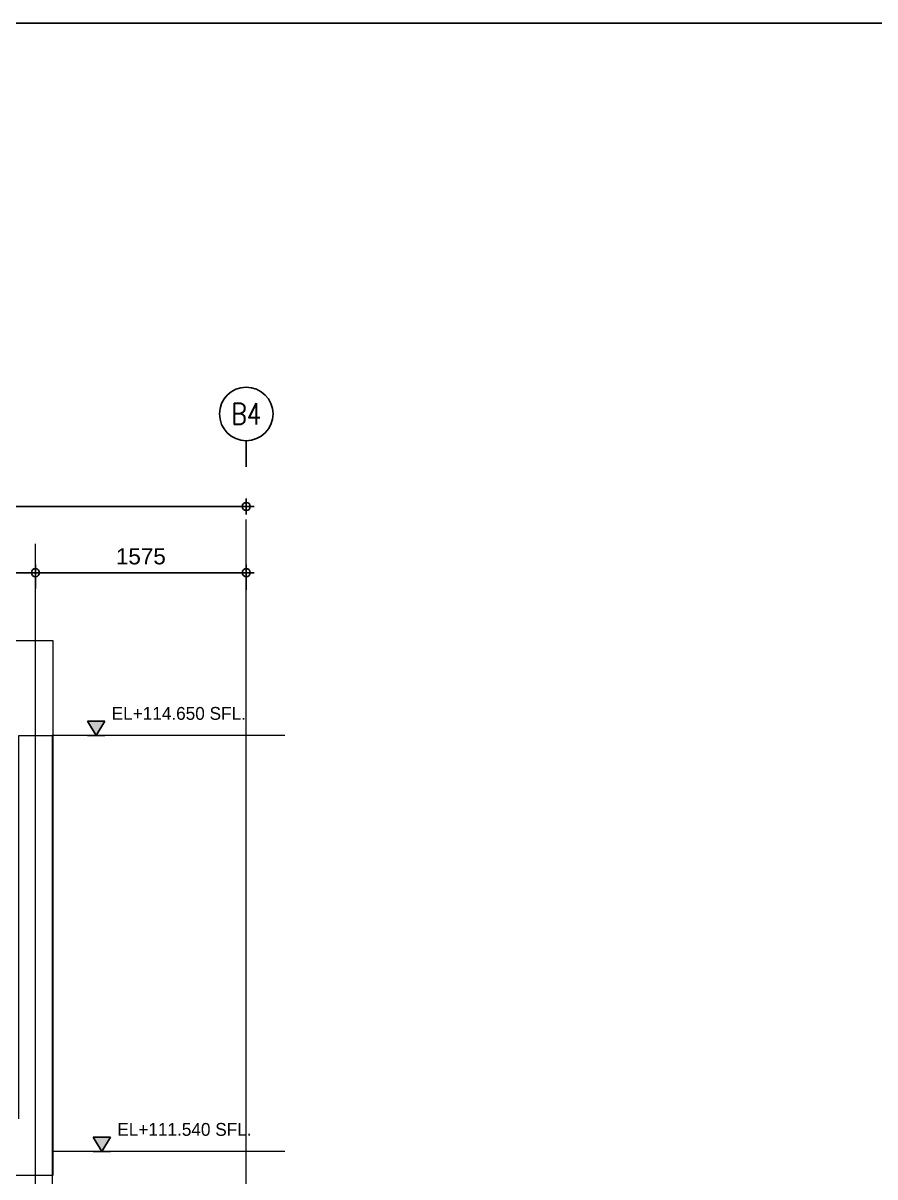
# Model space of a CAD drawing. Header units: millimetres. Extents: x 663313 to 1226001, y 1431724 to 1620898.
# Drawn here: x 663640.1 to 663646.46, y 1524740.88 to 1524749.5 of the extents above; entities that cross this region are included whole.
import ezdxf
from ezdxf.enums import TextEntityAlignment as Align

# ---------------------------------------------------------------- set-up
doc = ezdxf.new("R2010")
doc.units = ezdxf.units.MM
for name, pattern in [('Grid Line', [22.225, 12.7, -3.175, 3.175, -3.175]), ('HIDDEN', [0.375, 0.25, -0.125]), ('XKITLINE00', [0])]:
    doc.linetypes.add(name, pattern=pattern)
doc.layers.get('Defpoints').update_dxf_attribs({"color": 140})
doc.layers.add('000 - 0_HIDE_OBJ_FRAMING_DEF_SUB', color=1, linetype='Continuous', plot=False)
doc.layers.add('000 - D I M', color=1, linetype='Continuous')
doc.layers.add('DIM', color=1, linetype='Continuous')
for name, color, linetype, lineweight in [('A-FLOR-E', 2, 'Continuous', 9), ('Part', 2, 'Continuous', 0), ('S-GRID', 1, 'Continuous', 9)]:
    doc.layers.add(name, color=color, linetype=linetype, lineweight=lineweight)
doc.styles.add('ANGSANA', font='angsana.shx', dxfattribs={"width": 0.9})
doc.styles.add('Arial', font='arial.ttf')
doc.styles.add('CKST2', font='romans.shx', dxfattribs={"width": 0.8, "height": 4})
doc.dimstyles.new('Dim - 40 - Cen', dxfattribs={"dimscale": 0.04, "dimtxt": 3, "dimasz": 1, "dimexe": 0, "dimexo": 2.5, "dimgap": 1.5, "dimtad": 1, "dimdec": 0, "dimlfac": 1000, "dimzin": 1, "dimdsep": 46, "dimtxsty": 'Arial', "dimblk": 'CEN1', "dimcen": 0.09, "dimclrd": 1, "dimclre": 49, "dimclrt": 3, "dimadec": 0, "dimazin": 0, "dimtfac": 1, "dimtdec": 0, "dimtix": 1, "dimtofl": 0, "dimtmove": 2, "dimatfit": 3, "dimfxl": 1, "dimtfill": 1, "dimtfillclr": 256, "dimtolj": 1, "dimtzin": 0, "dimarcsym": 0})

# ---------------------------------------------------------------- blocks, each defined once
blk = doc.blocks.new('CEN1')
at = {"color": 1}
for p, q in [((1.5, 0), (-1.5, 0)), ((0, 1.5), (0, -1.5))]:
    blk.add_line(p, q, dxfattribs=at)
at = {"color": 3}
blk.add_circle((0, 0), 0.75, dxfattribs=at)
blk = doc.blocks.new('*D4191')
at = {"layer": '000 - D I M', "color": 49, "lineweight": -2, "transparency": 16777216}
for p, q in [((663626.9659, 1524745.8672), (663626.9659, 1524745.8902)), ((663641.7659, 1524745.8672), (663641.7659, 1524745.8902))]:
    blk.add_line(p, q, dxfattribs=at)
at = {"layer": '000 - D I M', "color": 1, "lineweight": -2, "transparency": 16777216}
blk.add_line((663627.0059, 1524745.8902), (663641.7259, 1524745.8902), dxfattribs=at)
at = {"layer": 'Defpoints', "color": 0, "transparency": 16777216}
for p in [(663641.7659, 1524745.8902), (663626.9659, 1524745.7672), (663641.7659, 1524745.7672)]:
    blk.add_point(p, dxfattribs=at)
at = {"layer": '000 - D I M', "color": 1, "lineweight": -2, "transparency": 16777216, "xscale": 0.04, "yscale": 0.04, "zscale": 0.04, "rotation": 180}
blk.add_blockref('CEN1', (663626.9659, 1524745.8902), dxfattribs=at)
at = {"layer": '000 - D I M', "color": 1, "lineweight": -2, "transparency": 16777216, "xscale": 0.04, "yscale": 0.04, "zscale": 0.04}
blk.add_blockref('CEN1', (663641.7659, 1524745.8902), dxfattribs=at)
at = {"layer": '000 - D I M', "color": 3, "transparency": 16777216, "insert": (663634.3659, 1524746.0114), "char_height": 0.12, "attachment_point": 5, "style": 'Arial', "bg_fill": 3, "box_fill_scale": 1.1, "bg_fill_color": 256, "bg_fill_true_color": 13158600, "bg_fill_transparency": 0}
blk.add_mtext('\\A1;14800', dxfattribs=at)
blk = doc.blocks.new('*D4196')
at = {"layer": '000 - D I M', "color": 49, "lineweight": -2, "transparency": 16777216}
for p, q in [((663637.0609, 1524745.3012), (663637.0609, 1524745.3954)), ((663640.1909, 1524745.276), (663640.1909, 1524745.3954))]:
    blk.add_line(p, q, dxfattribs=at)
at = {"layer": '000 - D I M', "color": 1, "lineweight": -2, "transparency": 16777216}
blk.add_line((663637.1009, 1524745.3954), (663640.1509, 1524745.3954), dxfattribs=at)
at = {"layer": 'Defpoints', "color": 0, "transparency": 16777216}
for p in [(663640.1909, 1524745.3954), (663637.0609, 1524745.2012), (663640.1909, 1524745.176)]:
    blk.add_point(p, dxfattribs=at)
at = {"layer": '000 - D I M', "color": 1, "lineweight": -2, "transparency": 16777216, "xscale": 0.04, "yscale": 0.04, "zscale": 0.04, "rotation": 180}
blk.add_blockref('CEN1', (663637.0609, 1524745.3954), dxfattribs=at)
at = {"layer": '000 - D I M', "color": 1, "lineweight": -2, "transparency": 16777216, "xscale": 0.04, "yscale": 0.04, "zscale": 0.04}
blk.add_blockref('CEN1', (663640.1909, 1524745.3954), dxfattribs=at)
at = {"layer": '000 - D I M', "color": 3, "transparency": 16777216, "insert": (663638.6259, 1524745.5167), "char_height": 0.12, "attachment_point": 5, "style": 'Arial', "bg_fill": 3, "box_fill_scale": 1.1, "bg_fill_color": 256, "bg_fill_true_color": 13158600, "bg_fill_transparency": 0}
blk.add_mtext('\\A1;3130', dxfattribs=at)
blk = doc.blocks.new('*D4197')
at = {"layer": '000 - D I M', "color": 49, "lineweight": -2, "transparency": 16777216}
for p, q in [((663640.1909, 1524745.2763), (663640.1909, 1524745.3954)), ((663641.7659, 1524745.2677), (663641.7659, 1524745.3954))]:
    blk.add_line(p, q, dxfattribs=at)
at = {"layer": '000 - D I M', "color": 1, "lineweight": -2, "transparency": 16777216}
blk.add_line((663640.2309, 1524745.3954), (663641.7259, 1524745.3954), dxfattribs=at)
at = {"layer": 'Defpoints', "color": 0, "transparency": 16777216}
for p in [(663641.7659, 1524745.3954), (663640.1909, 1524745.1763), (663641.7659, 1524745.1677)]:
    blk.add_point(p, dxfattribs=at)
at = {"layer": '000 - D I M', "color": 1, "lineweight": -2, "transparency": 16777216, "xscale": 0.04, "yscale": 0.04, "zscale": 0.04, "rotation": 180}
blk.add_blockref('CEN1', (663640.1909, 1524745.3954), dxfattribs=at)
at = {"layer": '000 - D I M', "color": 1, "lineweight": -2, "transparency": 16777216, "xscale": 0.04, "yscale": 0.04, "zscale": 0.04}
blk.add_blockref('CEN1', (663641.7659, 1524745.3954), dxfattribs=at)
at = {"layer": '000 - D I M', "color": 3, "transparency": 16777216, "insert": (663640.9784, 1524745.5167), "char_height": 0.12, "attachment_point": 5, "style": 'Arial', "bg_fill": 3, "box_fill_scale": 1.1, "bg_fill_color": 256, "bg_fill_true_color": 13158600, "bg_fill_transparency": 0}
blk.add_mtext('\\A1;1575', dxfattribs=at)
blk = doc.blocks.new('grid2')
at = {"layer": '000 - 0_HIDE_OBJ_FRAMING_DEF_SUB'}
blk.add_line((0, -4.87), (0, 0), dxfattribs=at)
blk.add_circle((0, -9.87), 5, dxfattribs=at)
at = {"layer": '000 - 0_HIDE_OBJ_FRAMING_DEF_SUB', "style": 'CKST2', "width": 0.8}
blk.add_attdef('00', text='', height=4, dxfattribs=at).set_placement((0, -9.87), align=Align.MIDDLE_CENTER)
blk = doc.blocks.new('LEV-SEC')
at = {"layer": '000 - 0_HIDE_OBJ_FRAMING_DEF_SUB'}
blk.add_hatch(color=256, dxfattribs=at).paths.add_polyline_path([(-1.62, 2.67), (0, 0), (1.62, 2.67)])
for p, q in [((-1.62, 2.67), (0, 0)), ((1.62, 2.67), (-1.62, 2.67)), ((0, 0), (1.62, 2.67)), ((1.62, 0), (-1.62, 0))]:
    blk.add_line(p, q, dxfattribs=at)
at = {"layer": '000 - 0_HIDE_OBJ_FRAMING_DEF_SUB', "style": 'ANGSANA'}
blk.add_attdef('ELEVATION', text='', height=2.4, dxfattribs=at).set_placement((2.91, 2.21), align=Align.BOTTOM_LEFT)

msp = doc.modelspace()

# ---------------------------------------------------------------- linework, layer by layer
at = {"layer": 'A-FLOR-E', "color": 1, "linetype": 'HIDDEN', "ltscale": 20}
msp.add_lwpolyline([(663640.0659, 1524733.8128), (663640.0659, 1524744.1781), (663640.3159, 1524744.1781), (663640.3159, 1524733.8128)], dxfattribs=at)
at = {"layer": 'DIM', "color": 2}
msp.add_lwpolyline([(663562.8113, 1524749.5043), (663700.1369, 1524749.5043), (663700.1369, 1524710.7999), (663562.8113, 1524710.7999)], close=True, dxfattribs=at)
at = {"layer": 'Part', "linetype": 'XKITLINE00', "lineweight": 0}
msp.add_lwpolyline([(663638.8409, 1524740.8881), (663638.8409, 1524744.8881), (663640.3209, 1524744.8881), (663640.3209, 1524740.8881)], close=True, dxfattribs=at)
at = {"layer": 'S-GRID', "linetype": 'Grid Line'}
msp.add_line((663641.7659, 1524733.0924), (663641.7659, 1524746.2109), dxfattribs=at)
at = {"layer": 'S-GRID', "color": 251, "linetype": 'Grid Line'}
msp.add_line((663640.1909, 1524733.6947), (663640.1909, 1524745.6114), dxfattribs=at)
at = {"layer": 'S-GRID', "linetype": 'Grid Line', "ltscale": 0.6}
for p, q in [((663642.0554, 1524744.1781), (663640.3159, 1524744.1781)), ((663642.0554, 1524741.0681), (663640.3159, 1524741.0681))]:
    msp.add_line(p, q, dxfattribs=at)

# ---------------------------------------------------------------- block references
ref = msp.add_blockref('grid2', (663641.7659, 1524746.1875), dxfattribs=dict(xscale=-0.04, yscale=0.04, zscale=0.04, rotation=180))
ref.add_attrib('00', 'B4', dxfattribs={"layer": '000 - 0_HIDE_OBJ_FRAMING_DEF_SUB', "height": 0.16, "style": 'CKST2', "width": 0.8}).set_placement((663641.7659, 1524746.5823), align=Align.MIDDLE_CENTER)
at = {"layer": 'DIM', "xscale": 0.04, "yscale": 0.04, "zscale": 0.04}
for p, values in [((663640.6438, 1524744.1781), {'ELEVATION': 'EL+114.650 SFL.'}), ((663640.6863, 1524741.0681), {'ELEVATION': 'EL+111.540 SFL.'})]:
    msp.add_blockref('LEV-SEC', p, dxfattribs=at).add_auto_attribs(values)

# ---------------------------------------------------------------- next in the draw order: dimensions: what is measured, and where the dimension line sits
at = {"layer": '000 - D I M'}
for base, p1, p2, picture, middle in [((663641.7659, 1524745.8902), (663626.9659, 1524745.7672), (663641.7659, 1524745.7672), '*D4191', (663634.3659, 1524746.0114)), ((663640.1909, 1524745.3954), (663637.0609, 1524745.2012), (663640.1909, 1524745.176), '*D4196', (663638.6259, 1524745.5167))]:
    dim = msp.add_linear_dim(base=base, p1=p1, p2=p2, dimstyle='Dim - 40 - Cen', dxfattribs=at)
    dim.commit()
    dim.dimension.update_dxf_attribs({"geometry": picture, "text_midpoint": middle})

# ---------------------------------------------------------------- next in the draw order: dimensions: what is measured, and where the dimension line sits
dim = msp.add_linear_dim(base=(663641.7659, 1524745.3954), p1=(663640.1909, 1524745.1763), p2=(663641.7659, 1524745.1677), dimstyle='Dim - 40 - Cen', dxfattribs=at)
dim.commit()
dim.dimension.update_dxf_attribs({"geometry": '*D4197', "text_midpoint": (663640.9784, 1524745.5167)})

doc.saveas('drawing.dxf')
